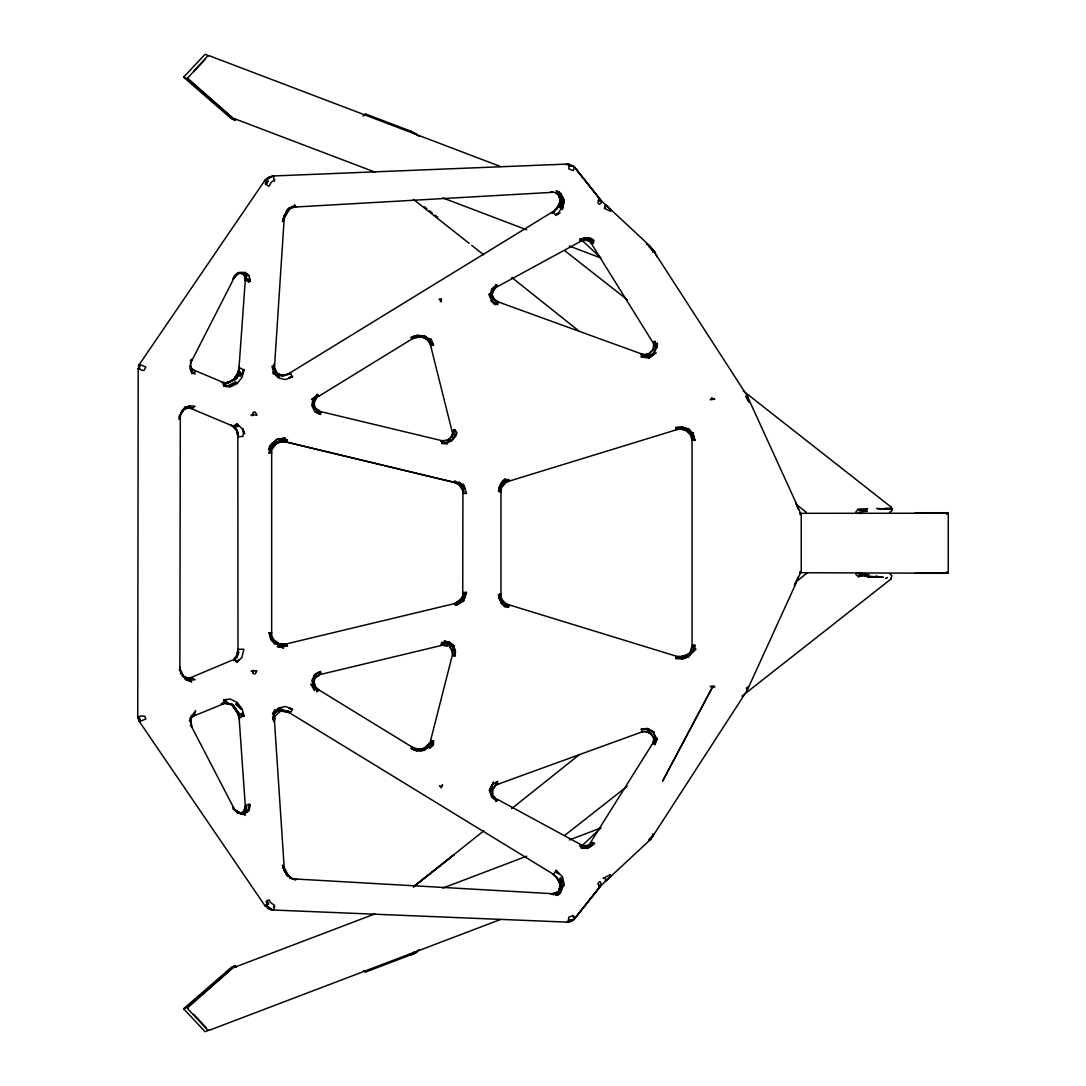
<?xml version="1.0" encoding="UTF-8"?>
<svg xmlns="http://www.w3.org/2000/svg" width="1086" height="1086" viewBox="0 0 1086 1086"><rect width="100%" height="100%" fill="white"/><g stroke="black" fill="none" stroke-linecap="round" stroke-linejoin="round"><path stroke-width="1.5" d="M233.612 660.736L235.866 656.989L233.368 659.772L235.988 660.261L235.635 661.51L238.811 660.016L236.694 662.311L241.811 657.654L243.888 649.252L238.676 649.252L237.44 655.143L234.847 658.075L236.653 655.401L237.983 649.252L237.82 432.228L237.902 436.83M455.645 651.817L453.799 646.632L446.495 642.45L453.799 646.632L454.776 656.188L453.717 656.229M675.655 656.609L681.56 658.523L688.076 656.813L692.529 651.885L694.565 645.07L692.053 645.613L692.053 440.468L694.66 439.993L693.18 433.762L688.47 428.603L678.546 428.359L684.411 429.35L689.325 432.567L687.438 430.002L681.655 426.526L681.709 427.368L676.809 427.599M560.172 884.275L559.019 890.995L559.494 891.728L560.797 888.389L559.996 892.258L557.729 895.231L562.263 887.927L560.227 892.488M746.992 690.655L746.381 688.035L748.444 686.691L746.992 690.655L653.663 834.89L652.455 834.034L653.202 834.523L650.324 839.288L653.46 835.161L650.324 839.668L600.897 885.633L574.032 919.367C573.544 921.417 565.399 922.747 569.159 921.457L568.385 921.159L568.806 917.181L573.096 915.512L573.028 916.842L574.141 916.367L573.734 918.199L574.711 917.955L574.032 919.367L601.196 885.321L600.599 882.076L599.594 881.52L597.734 884.018L599.621 885.552L599.296 887.547L574.562 918.77M286.935 210.453L287.559 211.078L284.301 215.571C279.306 233.368 285.727 206.584 289.962 207.602L294.618 205.485L296.682 206.883L294.944 206.761L294.768 204.765M233.123 809.274L233.449 807.319L191.883 727.267L190.512 717.982L195.629 710.57L194.394 715.701L190.457 717.642L190.131 719.081L192.086 717.357L190.457 717.642L192.629 716.787L191.706 716.679L192.779 715.742L191.299 715.335M191.38 359.48L190.118 368.86L192.208 373.842L190.552 367.991L191.693 368.887L191.855 372.077L194.978 374.046L194.204 372.145L195.304 371.833L194.991 370.95L191.693 368.425L190.661 365.941L189.751 366.023M876.171 575.879L879.891 577.304L880.108 576.503M178.918 419.237L179.557 415.028M239.354 366.769L238.825 370.272L245.341 279.428L244.296 273.17L242.178 272.301L245.124 276.183L245.667 275.559L244.296 273.17M272.898 372.322L275.518 374.575L279.251 375.403L274.066 371.846L277.052 373.747L275.274 372.009C279.238 376.421 285.699 375.362 290.532 373.19L292.012 375.77L288.89 377.86L292.691 376.842L285.319 379.53L278.287 377.887L273.794 372.919L273.441 374.1L272.939 366.05L273.455 369.321L273.848 365.697L274.391 368.466L284.193 218.395L288.876 210.182L286.704 211.254L286.677 212.815L285.862 212.476M319.04 396.118L315.483 397.435L313.881 399.634L314.519 401.657L313.012 401.983L312.863 404.874L314.397 404.671C313.555 410.304 322.99 409.544 320.533 414.526L314.641 411.499L311.777 405.567L312.944 399.037L311.519 399.539L317.736 394.408L319.04 396.118L412.422 338.71L420.391 336.823L424.341 337.746L427.667 339.714L431.373 345.511L433.681 345.199L430.884 338.751L430.124 339.687L424.572 335.642L417.866 336.361L424.137 336.864L417.757 335.017L411.024 337.23L412.504 338.778M455.061 481.37L457.586 482.822L453.351 481.926L459.826 485.075L462.935 489.514L462.242 489.922L458.889 484.465L454.953 482.537L286.568 442.138L287.519 439.776L280.894 439.939L275.22 442.491L274.758 441.853L276.726 439.423L285.075 438.092L276.726 439.423L270.998 444.445L268.432 449.848L274.758 441.853L270.998 444.445L269.233 452.631L271.663 453.106L271.663 632.826L269.247 633.423L270.523 639.192L274.758 644.147L275.22 643.509L280.894 646.061L287.546 646.238L286.568 643.862L277.446 643.618C273.183 641.758 270.047 637.604 270.047 632.88L268.649 632.88M237.983 649.252L236.87 657.899L238.784 652.157L236.124 657.587L233.517 660.084M190.457 722.204L190.892 718.443L190.878 722.747L190.457 722.204L191.883 727.267M741.914 696.18L891.158 578.906L891.823 575.417L889.733 573.829M244.92 813.74L244.282 812.952L245.667 810.441L244.676 815.437L246.671 806.491L244.282 812.952L242.287 814.541L245.368 806.722L238.961 715.85L236.015 708.615L231.915 703.891L238.961 715.85M245.083 806.179L245.069 808.052L245.748 805.568L248.965 803.952L249.223 810.292L244.364 814.147L237.508 813.197L232.757 807.088L233.449 807.319M189.086 680.04L190.417 677.773L232.16 660.193M239.069 718.688L237.834 713.013L232.947 706.294L238.119 712.348L239.734 718.077L241.866 716.706L241.119 713.407L242.925 716.244L242.816 712.878L244.106 716.529L242.259 708.995L237.169 702.479L230.218 698.99L223.635 699.846L226.838 699.751L223.879 701.054L226.594 701.57L223.879 702.126L226.336 702.099L221.232 703.701M800.07 514.655L800.504 513.013L795.916 503.103L798.536 509.456M252.766 413.413L253.364 415.381L250.988 415.001M284.505 219.087L282.944 220.689L284.301 215.571M499.261 491.524C499.669 486.772 503.049 482.103 507.8 480.894L508.139 479.564L504.488 481.695L503.836 481.071L506.375 479.347M208.688 55.657L205.091 54.3L183.588 77.228L187.186 78.586L207.765 55.875L209.639 55.875L500.605 166.552M654.994 743.937L656.08 739.104L656.935 739.973L653.12 732.616L646.93 728.937L641.107 729.181M138.207 369.145L137.746 717.574L140.393 716L144.777 716.149L145.85 719L140.257 721.348L139.47 719.665L138.954 720.955L264.916 905.71L265.513 906.321L266.179 905.425L272.667 910L567.001 922.123L569.811 921.783L573.598 919.299L568.236 920.236M496.411 304.134C498.542 300.198 488.456 298.976 491.442 293.139L494.171 298.854L498.311 301.949L641.935 354.077L641.473 357.05L649.143 358.041L656.12 352.787L647.921 357.498L649.143 358.041L654.016 354.009L656.324 347.751L657.288 347.547L657.369 343.149L656.297 344.289L655.075 341.18L653.025 342.117L653.731 343.434L652.93 350.167L649.781 352.896L653.935 348.416L654.084 344.398L591.096 243.128L593.73 240.943L591.259 238.133M498.42 301.949L497.619 304.745L491.076 300.917L494.972 304.745L489.134 294.021L490.153 295.12L491.714 288.862L496.723 284.668L497.795 286.46L581.064 241.16L585.748 240.196L579.829 240.59M190.512 721.43L191.082 719.163L189.331 720.751M273.333 716.611C277.011 704.393 289.487 717.167 291.985 710.203L288.89 708.14L292.704 709.158L285.319 706.47L278.287 708.113L272.464 714.059L274.934 709.687L272.939 719.95L273.455 716.679L274.391 720.9L274.419 717.778L274.229 722.068L274.975 716.692L273.536 717.384L273.333 716.611L273.971 714.059L276.156 711.914L272.898 713.678M429.323 747.385L432.595 741.466L429.852 748.281L433.056 741.575L430.572 740.611L452.387 654.967L452.02 651.003L449.604 646.889L451.952 649.116L452.02 651.003L452.387 650.093L453.133 655.13L455.319 655.74L455.088 650.147L452.441 644.989L449.4 642.206L444.283 640.984L454.559 646.007L449.4 642.206L441.758 642.396C439.056 647.541 456.487 646.184 443.237 644.758L444.391 645.111L440.672 644.69M239.287 367.991L237.766 373.815L232.947 380.494L222.969 384.62M676.945 429.622L675.506 427.45L682.7 427.083L688.918 429.309L693.031 434.4L695.203 440.482L692.854 440.074C692.488 432.445 684.004 427.341 676.945 429.622L509.361 481.057L507.651 480.826L508.954 479.483L504.366 480.324L505.099 478.831L501.162 483.039L498.433 491.211L499.696 487.695L499.533 491.863L500.415 490.587L500.972 491.795L500.972 594.123L500.442 595.603L499.533 594.096L499.696 598.318L498.42 594.775L501.162 602.988L504.678 606.83L508.547 607.413L504.814 605.011L508.845 606.49L505.221 604.413L509.076 605.73L507.963 604.766L509.402 604.956L677.067 656.433L684.451 656.283L688.334 654.315L689.936 653.025L692.053 645.613M693.18 433.762L693.492 432.703M798.495 576.666L794.395 585.191L800.45 573.109L800.07 571.345M137.746 717.574L138.859 716.746L139.89 720.099L138.954 720.955M138.859 369.213L139.144 364.964L140.121 365.833L139.646 367.027L138.411 366.715L140.243 364.652L145.85 367.014L143.881 370.502L141.492 370.204L139.483 368.575L138.927 369.267L139.171 367.489L137.732 368.778M272.6 176L265.12 180.249L272.6 176L568.82 164L574.603 167.258L601.182 200.666L601.237 203.163L599.133 204.236L598.06 203.109L598.087 201.575L599.689 200.367L599.2 198.29L574.168 166.769L600.938 200.408L650.31 246.332M364.326 115.496L365.724 114.03L410.956 131.23L419.44 136.483M365.724 114.03L362.995 116.053M190.281 363.715L234.983 276.211L234.019 276.143M579.829 845.424L583.263 846.035C594.246 843.808 585.585 847.351 581.146 844.772L497.673 799.472L496.682 801.305L491.646 797.097L489.379 790.418L493.438 781.988L490.139 790.88L489.379 790.418L492.284 784.852L497.619 781.255L497.32 783.508L498.393 784.065L641.867 731.95L641.5 728.991L647.908 728.434L654.234 732.045L653.514 732.466L656.433 738.385L657.261 738.208L655.075 744.82L652.795 742.892L653.935 738.181L650.595 733.308L653.935 738.181L653.799 742.172L652.428 744.385M500.632 919.435L209.666 1030.125L207.684 1030.03L188.027 1009.07L188.217 1007.279L235.268 965.685L236.11 967.517M192.303 727.091L190.349 725.543M503.836 605.486L504.189 604.603L507.895 606.45M440.631 441.31L446.875 440.373L441.907 440.685L442.64 441.242L441.744 441.622L441.69 443.563L447.405 443.889L446.998 443.061L451.98 440.495L456.011 435.825L456.921 432.757L455.292 430.137L453.038 430.64L453.283 432.839L452.509 433.07L430.558 345.307L433.11 344.9L429.309 338.628L433.11 344.9M500.972 594.123C500.171 598.983 504.854 603.721 509.402 604.956M364.312 970.49L365.643 971.997L363.552 970.748M747.969 688.565L796.323 582.612M194.38 370.299L222.901 382.313C229.092 384.363 234.657 379.285 238.092 374.575L233.558 379.706L237.834 373L239.083 367.204M430.572 740.611L430.327 743.272L431.359 740.503L433.681 740.801L433.328 744.955L424.531 749.611L417.974 749.299L417.92 750.073L421.11 749.707L426.73 747.548L424.572 750.358L417.757 750.983L411.065 748.783L412.137 747.399L415.042 748.851L318.904 689.922L315.524 686.691L314.261 682.795L313.23 683.854L313.582 685.442L314.519 684.465L314.003 686.203L317.777 690.275L316.868 691.809M191.014 371.263L192.792 370.245L190.634 368.466L190.661 365.941M411.119 747.874L415.653 749.164L412.463 747.195M801.251 571.738L799.798 573.259L801.251 571.738L801.237 514.221L799.798 512.755L801.237 514.221M252.617 672.886L253.595 670.727L251.083 671.229M498.8 487.709L503.442 480.365M712.036 687.886L662.582 781.133L712.525 687.112L714.764 687.017L714.262 686.04L710.258 686.203L712.036 687.886L712.525 687.112M946.137 572.784L946.666 571.833L946.693 573.272L800.789 572.702M495.84 801.577L497.673 799.472M856.718 572.675L855.822 574.25L858.755 577.168L858.836 576.123L868.338 575.539L864.768 575.974L863.031 574.928L869.126 574.643L859.84 574.861L866.153 573.937L861.931 573.924L860.845 572.661M463.912 599.092L462.514 601.44L456.147 605.377M581.146 844.772L580.616 845.668L583.861 846.958L579.992 846.523L587.594 848.315L591.449 845.967L591.042 845.152L587.512 847.094L581.281 848.356L587.594 848.315L594.748 843.428L592.617 842.315L589.236 844.623L652.401 743.829M181.851 410.657L184.308 408.458L188.38 407.902L185.448 408.689L186.127 408.485C181.973 410.196 179.814 415.476 180.317 419.318L179.869 666.736L180.67 673.931L181.538 673.144L184.851 678.126L189.317 679.266L191.122 678.655L184.471 677.528L181.878 675.397M650.324 839.668L651.994 837.034L649.116 840.102M274.5 721.389L284.193 867.605L288.292 875.126L291.17 878.194L294.659 878.791L292.229 878.75L288.292 875.126L287.573 875.587M652.605 835.677L648.763 840.116L651.641 836.79M233.558 278.464L237.861 273.387L240.875 272.79L235.295 274.921L236.368 273.998L238.621 273.278L232.743 278.939L237.617 272.708C241.621 271.799 246.142 272.939 249.21 275.681L250.214 281.383L249.495 278.83L248.925 282.034L245.083 279.862M138.94 365.045L265.242 179.842M410.128 953.956C413.359 957.051 424.015 946.313 410.847 954.825L365.643 971.997M294.89 880.244L295.989 879.036L552.489 893.697L559.046 891.525L560.607 887.574L558.951 890.859L556.113 892.882L551.077 894.199M273.536 717.384L280.867 710.963L286.27 711.398L289.745 712.945L290.233 712.226L282.645 709.674L274.554 711.126M860.058 572.539L859.175 573.679L857.628 573.001M318.945 689.827L317.709 691.538L310.677 684.031L314.478 690.655L311.858 680.46L314.696 674.555L320.546 671.474C322.976 676.537 313.365 675.709 314.329 681.574L312.972 682.673C310.555 676.334 321.117 676.293 319.338 672.017L315.021 674.406M269.219 446.794L272.45 443.115M222.956 703.66L226.363 703.212L223.947 703.117L224.978 703.239L194.394 715.701M193.661 71.649L205.227 59.35M550.982 191.828L556.453 192.629L561.842 197.285L560.81 193.308L564.272 200.896L562.344 209.571L563.159 204.847L562.67 197.15L564.272 200.896L563.159 204.847L559.046 212.191L555.611 214.906L559.982 212.734L555.937 215.449C551.498 211.471 556.426 209.978 558.15 206.136C541.561 225.046 565.657 201.901 560.145 198.086L559.996 193.756L561.72 197.136L559.928 206.069L561.72 197.136L559.209 191.584M180.805 412.734L182.842 410.807L180.615 412.653M676.89 656.338L675.587 658.578L682.7 658.958L688.931 656.718L690.221 653.378L685.51 656.786L682.619 657.953L682.47 657.084L688.7 655.958L696.045 649.211L694.755 648.817L695.176 645.342L692.854 645.518L690.669 651.953L687.533 654.491L678.546 657.641L684.411 656.636L689.393 653.623L687.479 655.958L681.804 659.283L681.56 658.523M582.843 844.962L601.033 827.899L569.39 839.94M282.645 868.081L283.188 867.578L284.586 871.637L285.659 871.556M611.16 876.416L605.364 881.167L605.513 877.692L603.232 878.33L610.454 874.705L609.816 876.429L611.282 875.954L607.929 879.348L609.056 878.384M180.317 419.318L179.407 416.386L184.851 407.874L189.602 405.77L195.018 406.273L191.91 408.512L186.48 407.969L190.403 408.227L231.78 425.631L236.721 430.708L237.943 436.219L236.124 428.264L233.639 425.481L235.852 429.255L233.571 426.282L231.128 425.196L231.78 425.631M858.347 512.986L859.175 512.511L860.207 513.719M183.588 1008.772L231.671 967.056L235.268 965.685L187.186 1007.414L183.588 1008.772L205.091 1031.7L208.634 1030.342M890.588 507.786L891.375 507.257L743.272 390.946M455.862 605.323L457.858 603.653L455.115 604.793M413.657 886.719L483.786 830.831M511.601 808.649L579.259 754.729M797.029 581.051L807.604 572.621M413.481 886.95L454.233 854.614L413.467 886.651M416.766 951.648L419.427 949.558M564.679 835.433L627.314 786.223M234.318 810.088L234.902 809.694L233.314 807.563M411.879 953.576L414.662 951.757M272.627 369.172L272.138 366.281L275.763 370.788L274.772 368.263C276.577 375.417 283.772 376.625 289.69 373.095L553.1 211.526M416.766 134.392L410.956 131.23M590.988 846.456L593.54 844.121L591.055 842.94M455.02 604.63L457.586 603.178C447.038 606.626 466.301 599.024 462.731 592.562L462.935 489.514L464.034 493.465L466.613 493.397L463.206 484.112L465.175 488.876L459.188 482.13L461.971 485.605L454.627 480.989L454.953 482.537L285.699 441.853L277.826 442.369L275.057 443.902L282.536 441.418L281.22 442.111L286.568 442.138M915.702 513.284L916.693 512.741L915.199 512.728L948.268 512.728L948.268 573.272L915.199 573.272L916.693 573.245L915.756 572.77M410.481 954.485L416.549 951.662L410.847 954.825M498.393 784.065L495.868 785.341L492.895 789.631L492.718 796.282L496.655 799.853L494.469 796.948L494.089 797.966L494.035 796.147L492.718 796.282C486.99 789.644 497.632 785.884 496.492 781.839M599.051 886.393L599.988 885.402L598.739 885.809M225.549 384.186L229.54 382.272L223.974 383.426M509.361 481.057L506.198 482.401L501.678 487.41L499.872 488.13L501.46 488.401L500.972 491.795M497.795 286.46L496.967 286.813L495.84 284.423M272.667 910L266.966 906.878L267.509 908.235C269.342 909.362 274.405 911.711 274.364 907.828L273.387 906.946L274.704 906.661L274.582 905.439L270.428 902.425L269.138 899.846L267.047 900.633L268.704 904.122L266.084 901.353L267.428 905.181L265.989 904.774L265.513 906.321L264.916 905.71M566.349 164.814L568.317 164.054L567.001 163.877M183.751 408.363L187.389 407.141L184.81 406.911M374.806 913.95L234.019 967.49L235.119 967.205M442.83 888.077L526.683 856.189M454.437 603.599L458.509 601.427L458.129 602.173C463.586 600.762 461.374 592.549 465.921 592.291L466.613 592.603L463.274 601.712L465.921 592.291C465.527 596.906 458.659 608.201 454.437 603.599L286.568 643.862M420.201 750.983L423.241 750.087L427.83 745.62L422.983 749.109L413.752 749.856L416.848 750.983M411.173 338.085C418.273 334.597 428.753 337.583 430.558 345.307M889.597 512.293L891.62 511.167L892.176 509.483L876.809 508.492L881.438 508.995M180.317 666.736L180.222 669.017L179.244 669.709L180.493 669.709L183.276 675.668L186.466 678.071L185.91 677.433L188.557 678.356L184.729 676.931L189.602 680.23L195.073 679.727L191.15 677.596L187.484 678.343L190.417 677.773M321.076 674.311L442.396 645.22M567.747 921.634L567.001 922.123M271.663 632.826L271.88 636.057L273.55 639.328L272.817 640.428L274.242 640.048L278.559 643.143L277.446 643.618L285.727 644.297L285.699 645.695L279.536 646.632M188.217 1007.279L187.186 1007.414L187.878 1008.147M675.614 429.391L679.999 428.902L686.271 430.667L690.397 434.576L692.053 440.468M222.997 702.642L225.888 702.357L229.662 704.067L223.322 702.818L225.644 701.855L232.947 705.506L239.477 714.004L239.721 716.882M641.446 731.435L644.636 731.19L649.93 733.335L647.27 731.733L641.867 731.95M296.071 206.964L552.855 192.303M271.663 453.106L271.894 449.767L275.152 444.866L274.134 444.595C270.278 445.993 271.867 452.889 268.649 453.12M441.717 442.939L446.061 442.789L451.07 439.952L451.491 440.726L454.885 435.377L454.749 429.784L453.717 429.757M279.536 439.368L286.039 439.355L279.659 439.966L285.659 440.264L285.699 441.853M462.717 493.397L463.41 492.053L464.224 493.506L461.659 484.872L462.514 484.573L459.962 482.971M800.803 513.311L946.164 513.244L946.68 514.221L946.693 512.728L945.2 512.741L946.164 513.244M420.038 335.655L413.793 336.389L417.051 336.375L416.834 335.615L425.997 337.583L423.282 335.859M441.69 643.075L446.061 643.211L450.758 646.034L451.559 645.546L454.776 650.636M641.107 356.819L646.917 357.077L653.134 353.371L656.854 346.244L656.08 346.896L655.007 342.104M289.745 712.945L553.168 874.121L556.29 877.026L559.629 882.986M190.376 360.376L191.407 360.498L192.344 358.801M295.989 879.036L296.926 879.47L289.69 878.316L289.528 876.945L286.976 875.56L282.469 865.325L284.518 867.103M641.935 354.077L645.994 354.498L649.618 353.357L645.03 354.823L640.754 354.769M235.268 120.315L188.217 78.735L187.186 78.586L235.268 120.315L231.671 118.944L183.588 77.228M891.158 578.906L890.588 578.214M597.952 200.286L600.015 200.625L599.051 199.607M568.467 165.873L573.883 166.402L567.666 163.972L569.159 165.113L568.793 168.832L573.232 170.597L574.603 167.258M598.766 200.204L600.015 200.625M235.241 118.795L234.155 118.564L374.86 172.063M275.518 374.575L282.659 376.285L290.233 373.774L289.69 373.095M321.035 411.689L442.355 440.78M221.354 382.272C227.734 384.702 234.915 380.168 237.21 374.086L235.323 377.127L238.445 372.851L239.816 367.923L242.952 369.43L242.843 373.122L244.106 369.484L242.273 377.005L237.182 383.534L230.218 387.023L223.621 386.154L230.11 386.046L236.599 382.788L235.838 381.878L226.838 386.263L223.906 384.946L224.612 383.439L222.901 382.313M891.375 507.257L891.918 509.32M442.844 197.924L526.642 229.784M569.322 246.02L600.938 258.034L581.567 239.87M859.786 512.891L860.804 513.298L862.406 511.574L867.334 511.33L859.08 510.8L858.836 509.796L867.687 508.845L866.234 509.565L858.212 508.913L855.849 512.008L856.732 513.447M315.021 411.594L319.325 413.983L319.936 412.368L318.497 410.671L318.7 411.58L315.89 409.924L313.813 407.576L315.021 406.897L313.881 407.209L312.863 404.874L314.356 404.426L314.519 401.657L313.352 401.168L313.881 399.634L314.981 400.897L316.99 397.503L316.42 396.784L317.75 395.861L316.868 394.191M646.441 244.309C648.505 244.078 663.288 261.251 650.256 247.54L653.12 251.409L652.55 251.966L653.636 251.273L655.048 253.255L747.412 396.159L746.856 396.947L745.933 396.241L746.353 397.897L749.15 402.146L747.032 395.494L797.409 505.845M190.403 408.227L189.086 405.96M508.017 606.042L506.877 605.269L508.302 605.323C503.578 603.707 499.139 599.445 499.397 594.151M491.13 300.388L495.094 303.198M552.896 874.339L555.557 876.402L560.023 882.932L556.643 876.904L553.656 874.529L556.154 870.253L562.494 876.877L564.381 885.375L563.485 885.28L560.96 877.664L560.077 878.221L561.516 881.778L559.684 878.615L561.028 885.782L562.046 885.321L562.141 888.742L560.593 892.013L555.801 895.407L560.593 893.167L552.978 894.66L556.806 893.602L552.489 893.697M656.568 256.296L657.356 256.907L655.048 253.255M424.164 206.652L426.825 208.729M429.486 210.806L432.147 212.883M435.092 215.218L437.739 217.281M564.693 250.622L627.409 299.872M413.386 199.335L469.084 243.278M471.731 245.368L483.677 254.789M511.832 277.527L578.77 330.877M796.785 504.732L806.043 512.117M462.731 592.562L464.238 592.359L464.645 597.381M193.647 1014.31L206.34 1027.885M502.859 604.305L498.8 598.291M581.078 241.268L580.548 240.359L583.766 238.431L588.544 237.78L593.73 240.25L593.377 243.481L591.096 243.128M284.301 870.429L287.505 874.868L286.976 875.56L282.469 865.325M274.5 364.611L274.201 363.891L274.473 368.425L273.604 369.091L273.373 366.729M187.878 77.798L188.217 78.735M488.985 294.32L490.6 298.881M245.26 273.713L246.658 279.482L245.667 275.559M560.593 883.027L559.942 879.972L561.706 888.837L560.919 884.547M190.634 722.027L191.055 724.959M560.335 883.936L560.267 887.778L559.114 889.298L560.308 886.23L559.412 882.674L560.335 883.936M451.993 434.902L451.952 436.911L451.993 434.902M239.477 714.004L239.409 715.959L238.038 712.172L239.477 714.004M253.472 412.327L252.115 415.68L254.504 414.784L257.002 415.246L255.291 412.056L253.472 412.327M281.206 644.242L281.125 645.084L284.084 644.908L281.206 644.242M494.293 287.491L493.981 290.03L492.325 290.424L491.809 291.985L492.691 293.206L493.438 290.709L492.325 290.424L494.293 287.491M243.44 432.296L242.911 436.436L238.676 436.748L237.359 430.708L234.847 426.717L232.933 426.011L235.024 425.25L238.173 426.594L235.703 424.49L238.811 425.983L236.667 423.689L241.811 428.346L244.649 433.857L242.925 428.726L243.44 432.296M292.148 207.29L287.573 210.453L291.197 207.996L294.591 207.236L292.148 207.29M654.939 739.24L654.451 742.267L653.243 736.389L654.939 739.24M274.609 179.774L274.391 181.118L272.45 181.213L270.631 183.262L269.084 186.29L265.269 183.873L266.355 178.837L269.138 176.842L273.821 176.299L273.631 178.783L274.609 179.774M250.174 804.577L249.223 810.292L246.766 812.206L250.174 804.577M266.654 181.579L266.084 184.647L268.364 180.914L266.654 181.579M563.132 200.869L560.905 208.308L560.105 207.752L563.132 200.869M561.435 200.476L559.67 207.399L561.53 204.222L561.435 200.476M240.305 372.172L239.544 375.715L240.549 376.272L241.947 372.905L236.273 377.494L236.911 378.064L234.535 380.467L233.897 379.91L236.911 378.064L240.305 372.172M256.16 672.112L255.183 673.944L253.486 673.687L252.128 671.229L253.513 670.32L255.767 671.243L256.771 670.619L256.16 672.112M559.019 195.018L559.806 198.589L559.494 194.272L560.743 197.611L559.019 195.018M494.524 287.681L493.981 290.03L495.067 288.604L494.524 287.681L496.655 286.147L495.868 287.79L494.524 287.681M859.08 575.2L858.917 575.892L864.456 575.159L859.08 575.2M441.418 299.057L441.337 301.908L440.237 301.243L441.174 300.007L439.029 299.329L441.418 299.057M559.371 202.946L556.399 209.394C559.304 206.354 560.919 202.24 560.281 198.005L559.086 196.485L560.376 202.05L559.371 202.946M647.555 730.281L647.27 731.204L650.419 731.353L647.555 730.281M500.727 483.745L499.424 487.913L501.379 484.451L500.727 483.745M451.043 436.898L449.482 439.287L451.043 436.898M611.051 210.141L610.522 211.308L604.291 208.281L605.445 208.186L604.739 206.272L606.246 206.326L605.35 204.833L611.051 210.141M245.477 275.328L245.26 275.98L242.952 274.106L245.477 275.328M453.079 434.02L452.495 435.662L452.305 433.789L453.079 434.02M563.485 885.28L559.792 891.647L560.593 892.013L563.485 885.28M245.558 808.486L243.739 811.527L241.852 812.586L244.907 810.645L244.323 810.115L245.558 808.486M279.211 375.96L278.749 377.032L276.251 375.023L279.211 375.96M589.779 238.811L589.345 239.83L592.861 241.662L589.779 238.811M442.559 784.839L440.957 787.825L439.599 785.762L441.771 786.386L442.559 784.839M652.93 250.214L648.776 246.305L652.93 250.214M870.402 576.367L867.524 577.087L883.244 577.263L870.402 576.367M501.718 602.051L501.162 602.988L504.366 605.676L501.718 602.051M650.595 246.984L653.351 251.11L650.595 246.984M233.897 706.09L229.2 703.932L223.947 703.117L231.169 704.298L233.897 706.09M275.871 443.305L274.201 445.735L278.41 442.301L275.871 443.305M316.596 673.619L314.791 676.225L313.963 675.614L316.596 673.619M429.513 743.177L424.029 748.417L420.336 749.299L415.123 748.39L418.843 749.15L424.029 748.417L427.517 746.408L429.513 743.177M278.749 708.968L276.713 711.724L281.844 707.76L278.749 708.968M449.441 438.744L447.296 440.319L449.441 438.744M246.006 279.251L245.178 280.215L244.35 275.871L246.481 278.518L245.056 277.785L246.006 279.251M236.585 703.226L235.648 704.285L241.404 709.334L236.585 703.226M432.404 743.978L430.178 746.326L430.83 747.263L433.328 744.955L432.404 743.978M711.832 398.128L710.244 399.743L714.751 399.2L711.832 398.128M461.726 600.096L458.713 603.097L462.392 600.884L461.726 600.096M504.814 480.989L501.718 483.949L501.162 483.039L504.814 480.989M232.716 379.856L226.295 383.195L223.2 383.209L229.947 381.743L232.716 379.856M650.392 354.66L647.704 356.33L647.392 355.231L650.392 354.66M887.208 577.562L885.932 578.363L887.208 577.562M249.21 275.681L248.205 276.183L244.662 272.124L249.21 275.681M646.537 355.163L643.143 356.765L646.659 356.167L646.537 355.163M189.222 406.788L186.724 407.874L192.711 408.214L189.222 406.788M139.415 717.642L138.071 718.131L138.451 719.38L139.714 719.57L139.415 717.642M583.766 238.431L579.734 239.096L588.544 237.78L591.558 239.721L583.766 238.431M244.038 813.319L241.146 814.052L235.214 810.034L240.929 813.251L244.038 813.319M590.485 241.974L588.585 240.807L590.485 241.974M493.153 296.79L491.727 297.021L493.112 296.872M241.282 273.292L239.029 273.183L243.427 274.039L241.282 273.292M887.018 508.452L880.176 508.805L891.782 508.479L887.018 508.452M248.708 278.953L247.554 278.966L248.925 282.034L248.708 278.953M287.844 710.936L284.464 710.896L290.505 712.783L287.844 710.936M239.382 812.559L237.834 812.504L239.382 812.559M609.11 207.779L605.35 204.833L609.11 207.779M280.758 646.808L277.147 646.482L283.813 647.948L280.758 646.808M237.698 811.921L236.056 810.875L237.698 811.921M588.001 240.712L586.345 240.223L588.001 240.712M559.127 873.755L556.874 872.995L555.652 870.415L559.127 873.755M189.697 680.936L185.014 679.239L191.774 681.886L189.697 680.936M556.751 193.294L555.543 192.833L559.086 195.236L559.724 196.865L556.751 193.294M428.576 339.443L425.671 338.208L430.178 342.131L428.576 339.443M461.156 485.306L457.858 482.347L463.437 489.026L461.659 487.505L461.156 485.306M560.39 194.136L556.439 190.702L560.39 194.136M692.176 434.386L689.786 432.038L692.664 437.468L692.176 434.386M688.986 432.839L688.293 431.671L688.945 432.812"/></g></svg>
